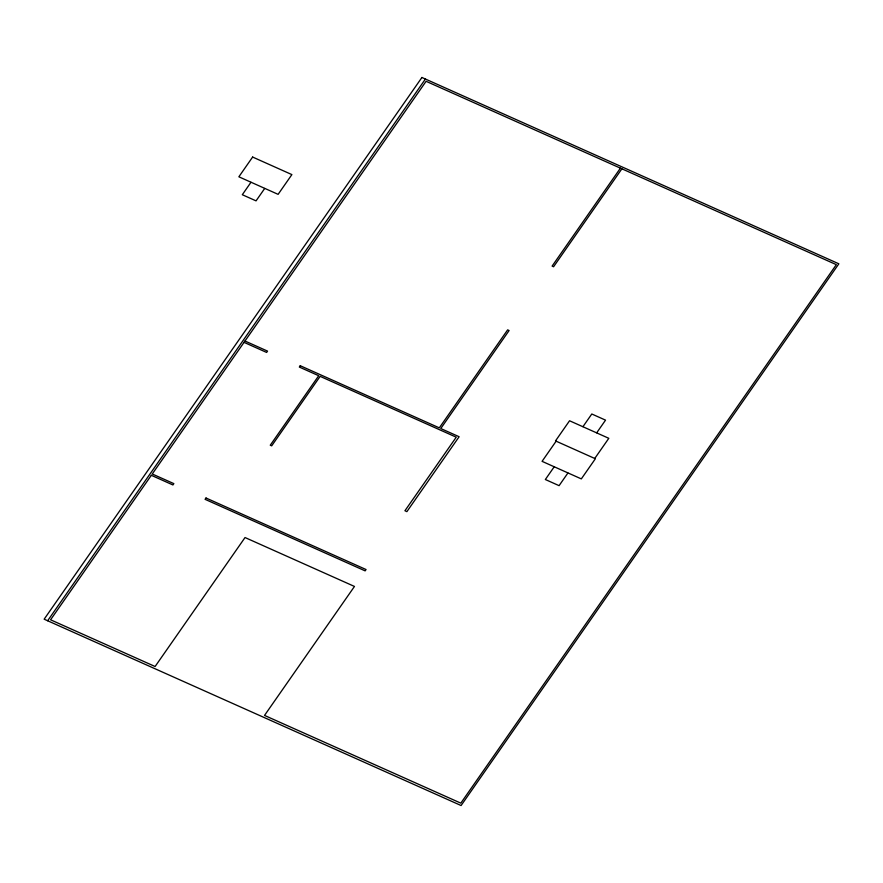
<?xml version="1.0" encoding="UTF-8"?>
<svg xmlns="http://www.w3.org/2000/svg" width="883" height="883" viewBox="0 0 883 883"><rect width="100%" height="100%" fill="white"/><g stroke="black" fill="none" stroke-linecap="round" stroke-linejoin="round"><path stroke-width="1.32" d="M250.96 182.306L242.306 194.724L256.048 200.86L264.701 188.454M47.649 620.749L425.418 79.028M620.418 168.156L552.107 266.103L553.575 266.754L621.886 168.819M556.113 441.202L542.074 461.345L581.323 478.895L595.374 458.752L555.506 440.904L569.557 420.761L608.806 438.31L594.767 458.443M554.171 466.853L545.341 479.513L559.082 485.661L567.912 473.001M582.968 426.655L591.798 413.995L605.539 420.142L596.709 432.791M244.977 341.026L267.549 351.114L266.622 352.438L244.05 342.35M252.626 157.053L238.863 176.799L278.112 194.348L291.887 174.602L252.626 157.053M421.919 77.472L44.15 619.193L461.081 805.528L838.85 263.807L421.919 77.472M151.324 475.308L50.574 619.789L155.099 666.51L245.032 537.537L354.469 586.444L264.525 715.418L460.816 803.144L836.333 264.657L426.092 81.302L152.251 473.983L173.852 483.63L172.925 484.955L151.324 475.308M206.004 498.001L205.077 499.325L365.132 570.871L366.059 569.535L206.004 498.001M300.253 365.728L299.326 367.052L318.719 375.728L270.264 445.209L271.688 445.838L320.143 376.357L456.235 437.184L404.933 510.749L406.886 511.632L459.127 436.732L440.772 428.531L509.105 330.54L507.637 329.878L439.304 427.869L300.253 365.728"/></g></svg>
